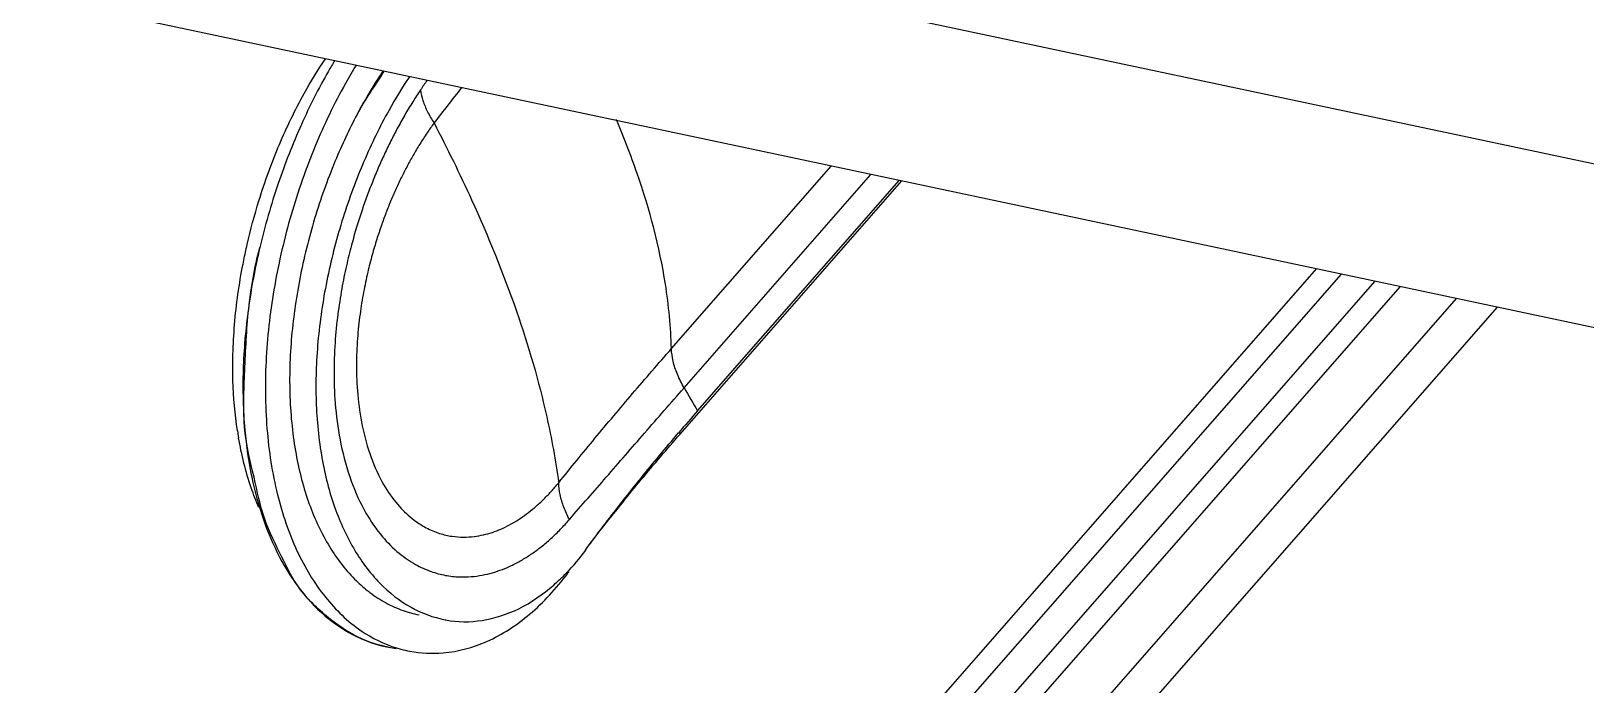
# Model space of a CAD drawing. Header units: millimetres. Extents: x 1786 to 4339, y -2795 to -1928.
# Drawn here: x 3393.38 to 3436.51, y -2645.42 to -2627.28 of the extents above; entities that cross this region are included whole.
import ezdxf

# ---------------------------------------------------------------- set-up
doc = ezdxf.new("R2010")
doc.units = ezdxf.units.MM

# ---------------------------------------------------------------- blocks, each defined once
blk = doc.blocks.new('*u252')
at = {"color": 7, "linetype": 'Continuous'}
for p, q in [((-18.675, -33.145, 0), (-88.117, -18.417, 0)), ((-17.232, -38.616, 0), (-87.07, -23.804, 0)), ((-67.93, -34.688, 0), (-62.893, -28.932, 0)), ((-67.659, -37.385, 0), (-60.674, -29.402, 0)), ((-67.532, -35.927, 0), (-61.643, -29.197, 0)), ((-67.105, -36.649, 0), (-60.75, -29.386, 0)), ((-47.603, -32.174, 0), (-63.653, -50.517, 0)), ((-46.821, -32.34, 0), (-63.117, -50.964, 0)), ((-62.583, -51.805, 0), (-45.75, -32.567, 0)), ((-44.963, -32.734, 0), (-61.796, -51.972, 0)), ((-60.917, -53.377, 0), (-43.185, -33.111, 0)), ((-59.982, -54.058, 0), (-41.893, -33.385, 0)), ((-67.659, -37.385, 0), (-67.678, -37.321, 0)), ((-71.209, -41.79, 0), (-71.224, -41.738, 0)), ((-76.849, -44.106, 0), (-76.608, -44.151, 0))]:
    blk.add_line(p, q, dxfattribs=at)
for centre, radius, start, end in [((-37.538, -52.475, 0), 46.262, 145.4326, 145.8896), ((-7.094, -79.757, 0), 85.969, 141.68574, 142.62658), ((-25.135, -11.376, 0), 48.992, 210.0737, 211.0549), ((-13.312, -83.72, 0), 71.48, 138.81302, 139.54975), ((-69.944, -35.499, 0), 11.804, 188.6818, 189.7559), ((-76.166, -36.991, 0), 6.858, 315.9092, 323.7514), ((-82.139, -33.71, 0), 13.592, 323.5251, 323.9), ((-75.472, -40.492, 0), 3.807, 252.8215, 255.0045), ((-75.474, -40.496, 0), 3.803, 255.0153, 259.3608)]:
    blk.add_arc(centre, radius, start, end, dxfattribs=at)
for points, start_tangent, end_tangent in [([(-81.305, -31.402, 0), (-80.936, -30.027, 0), (-80.29, -28.25, 0), (-79.508, -26.641, 0), (-78.831, -25.544, 0)], (0.223344, 0.97474), (0.566681, 0.823937)), ([(-78.545, -25.606, 0), (-78.744, -25.943, 0), (-79.597, -27.622, 0), (-80.33, -29.487, 0), (-80.908, -31.502, 0)], (-0.518244, -0.855233), (-0.229024, -0.973421)), ([(-77.869, -25.745, 0), (-78.208, -26.326, 0), (-79.161, -28.306, 0), (-79.92, -30.473, 0), (-80.438, -32.694, 0), (-80.704, -34.959, 0), (-80.681, -37.217, 0), (-80.349, -39.296, 0), (-79.736, -41.063, 0), (-78.838, -42.528, 0), (-77.712, -43.586, 0), (-76.597, -44.129, 0)], (-0.522355, -0.852728), (0.955409, -0.295285)), ([(-77.02, -25.932, 0), (-77.655, -26.959, 0), (-77.746, -27.124, 0)], (-0.564192, -0.825644), (-0.478715, -0.87797)), ([(-77.746, -27.124, 0), (-77.229, -26.319, 0), (-76.984, -25.941, 0)], (0.50801, 0.861351), (0.549094, 0.835761)), ([(-76.181, -26.105, 0), (-76.832, -27.164, 0), (-77.625, -28.783, 0), (-78.282, -30.559, 0), (-78.771, -32.435, 0), (-79.063, -34.346, 0), (-79.135, -36.237, 0), (-78.967, -38.038, 0), (-78.571, -39.62, 0), (-77.958, -40.976, 0), (-77.125, -42.085, 0), (-76.137, -42.847, 0), (-75.064, -43.239, 0)], (-0.563352, -0.826217), (0.982502, -0.186251)), ([(-75.841, -26.532, 0), (-76.087, -26.91, 0), (-76.341, -27.331, 0), (-76.573, -27.746, 0), (-76.775, -28.136, 0), (-76.977, -28.554, 0), (-77.174, -28.991, 0), (-77.358, -29.437, 0), (-77.531, -29.888, 0), (-77.695, -30.354, 0), (-77.856, -30.859, 0), (-78.017, -31.428, 0), (-78.176, -32.074, 0), (-78.323, -32.8, 0), (-78.447, -33.606, 0), (-78.536, -34.5, 0), (-78.568, -35.487, 0), (-78.519, -36.554, 0), (-78.35, -37.706, 0), (-78.024, -38.868, 0), (-77.561, -39.874, 0), (-77.042, -40.62, 0), (-76.515, -41.143, 0), (-75.998, -41.496, 0), (-75.508, -41.717, 0), (-75.049, -41.84, 0), (-74.625, -41.888, 0), (-74.241, -41.88, 0), (-73.896, -41.834, 0), (-73.575, -41.758, 0), (-73.261, -41.652, 0), (-72.946, -41.516, 0), (-72.63, -41.347, 0), (-72.323, -41.151, 0), (-72.036, -40.938, 0), (-71.734, -40.682, 0), (-71.425, -40.383, 0), (-71.149, -40.081, 0)], (-0.560744, -0.827989), (0.655445, 0.755243)), ([(-75.841, -26.532, 0), (-75.764, -26.868, 0), (-75.62, -27.218, 0), (-75.413, -27.573, 0)], (0.128218, -0.991746), (0.556384, -0.830925)), ([(-77.746, -27.124, 0), (-78.447, -28.57, 0), (-79.107, -30.354, 0), (-79.6, -32.247, 0), (-79.893, -34.18, 0), (-79.961, -36.095, 0), (-79.903, -37.025, 0), (-79.784, -37.912, 0), (-79.379, -39.503, 0), (-79.096, -40.208, 0), (-78.757, -40.857, 0), (-78.362, -41.445, 0), (-77.918, -41.958, 0), (-77.519, -42.316, 0)], (-0.478715, -0.87797), (0.782932, -0.622107)), ([(-75.413, -27.573, 0), (-75.635, -27.887, 0), (-75.864, -28.24, 0), (-76.072, -28.589, 0), (-76.254, -28.918, 0), (-76.435, -29.272, 0), (-76.611, -29.644, 0), (-76.776, -30.023, 0), (-76.93, -30.408, 0), (-77.076, -30.808, 0), (-77.22, -31.24, 0), (-77.364, -31.728, 0), (-77.506, -32.283, 0), (-77.637, -32.907, 0), (-77.748, -33.6, 0), (-77.828, -34.37, 0), (-77.86, -35.219, 0), (-77.82, -36.137, 0), (-77.678, -37.126, 0), (-77.399, -38.121, 0), (-77.003, -38.979, 0), (-76.557, -39.61, 0), (-76.105, -40.047, 0), (-75.661, -40.338, 0), (-75.24, -40.515, 0), (-74.845, -40.607, 0), (-74.48, -40.634, 0), (-74.15, -40.614, 0), (-73.853, -40.561, 0), (-73.577, -40.483, 0), (-73.306, -40.379, 0), (-73.035, -40.247, 0), (-72.763, -40.088, 0), (-72.498, -39.904, 0), (-72.25, -39.706, 0), (-71.99, -39.469, 0), (-71.723, -39.194, 0), (-71.485, -38.918, 0)], (-0.593496, -0.804837), (0.63369, 0.773587)), ([(-75.413, -27.573, 0), (-74.231, -29.997, 0), (-72.815, -33.513, 0), (-71.862, -36.84, 0), (-71.485, -38.918, 0)], (0.459959, -0.88794), (0.135794, -0.990737)), ([(-67.931, -34.688, 0), (-68.121, -32.658, 0), (-69.012, -29.166, 0), (-69.67, -27.467, 0)], (-0.026406, 0.999651), (-0.393823, 0.919186)), ([(-81.612, -37.28, 0), (-81.753, -35.698, 0), (-81.692, -33.811, 0), (-81.413, -31.903, 0), (-81.305, -31.402, 0)], (-0.150984, 0.988536), (0.223344, 0.97474)), ([(-80.908, -31.502, 0), (-81.267, -33.431, 0), (-81.432, -35.364, 0), (-81.379, -37.257, 0)], (-0.229236, -0.973371), (0.090121, -0.995931)), ([(-81.379, -37.257, 0), (-81.382, -35.388, 0), (-81.258, -33.447, 0), (-80.908, -31.503, 0)], (-0.090121, 0.995931), (0.257994, 0.966146)), ([(-71.485, -38.918, 0), (-70.342, -37.518, 0), (-69.157, -36.109, 0), (-67.931, -34.689, 0)], (0.625579, 0.780161), (0.658411, 0.752659)), ([(-67.532, -35.927, 0), (-67.744, -35.497, 0), (-67.878, -35.08, 0), (-67.93, -34.688, 0)], (-0.500861, 0.865528), (-0.026236, 0.999656)), ([(-71.149, -40.081, 0), (-69.985, -38.741, 0), (-68.779, -37.355, 0), (-67.532, -35.926, 0)], (0.655352, 0.755324), (0.658157, 0.75288)), ([(-80.934, -39.704, 0), (-81.177, -39.081, 0), (-81.577, -37.499, 0)], (-0.401736, 0.915755), (-0.169487, 0.985532)), ([(-81.379, -37.257, 0), (-81.16, -38.745, 0), (-80.793, -40.081, 0), (-80.284, -41.263, 0), (-79.626, -42.294, 0)], (0.090121, -0.995931), (0.612109, -0.790773)), ([(-79.626, -42.294, 0), (-80.21, -41.267, 0), (-80.75, -40.069, 0), (-81.09, -38.739, 0), (-81.379, -37.257, 0)], (-0.612109, 0.790773), (-0.090121, 0.995931)), ([(-70.555, -40.919, 0), (-70.047, -40.265, 0), (-68.881, -38.82, 0), (-67.659, -37.385, 0)], (0.607552, 0.79428), (0.658501, 0.75258)), ([(-70.553, -40.921, 0), (-69.46, -39.488, 0), (-68.31, -38.063, 0), (-67.706, -37.345, 0)], (0.595219, 0.803563), (0.64877, 0.760985)), ([(-71.149, -40.081, 0), (-71.326, -39.686, 0), (-71.439, -39.294, 0), (-71.485, -38.918, 0)], (-0.465219, 0.885196), (-0.03302, 0.999455)), ([(-70.636, -41.046, 0), (-70.6, -40.986, 0), (-70.553, -40.921, 0)], (0.591714, 0.806148), (0.577116, 0.816662)), ([(-76.176, -44.233, 0), (-75.129, -44.285, 0), (-73.746, -43.922, 0), (-72.405, -43.067, 0), (-71.209, -41.79, 0)], (0.982789, -0.184731), (0.601854, 0.798606)), ([(-75.064, -43.239, 0), (-75.045, -43.243, 0), (-73.897, -43.259, 0), (-72.745, -42.891, 0), (-71.644, -42.145, 0), (-71.241, -41.763, 0)], (0.982502, -0.186251), (0.69623, 0.717819)), ([(-79.626, -42.294, 0), (-78.718, -43.226, 0), (-77.699, -43.844, 0), (-76.847, -44.106, 0)], (0.612109, -0.790773), (0.982767, -0.184847)), ([(-76.857, -44.103, 0), (-77.694, -43.844, 0), (-78.676, -43.229, 0), (-79.626, -42.294, 0)], (-0.982411, 0.186733), (-0.612109, 0.790773)), ([(-77.519, -42.316, 0), (-77.437, -42.38, 0), (-76.925, -42.71, 0), (-76.389, -42.948, 0), (-75.889, -43.082, 0)], (0.782932, -0.622107), (0.982431, -0.186627))]:
    blk.add_spline(points, degree=3, dxfattribs=dict(at, start_tangent=start_tangent, end_tangent=end_tangent))
blk = doc.blocks.new('*u269')
at = {"xscale": 0.8800000000001091, "yscale": 0.8800000000001091, "zscale": 0.88}
blk.add_blockref('*u252', (-101.251, 189.606), dxfattribs=at)

msp = doc.modelspace()

# ---------------------------------------------------------------- block references
msp.add_blockref('*u269', (3572.178, -2795.168))

doc.saveas('drawing.dxf')
